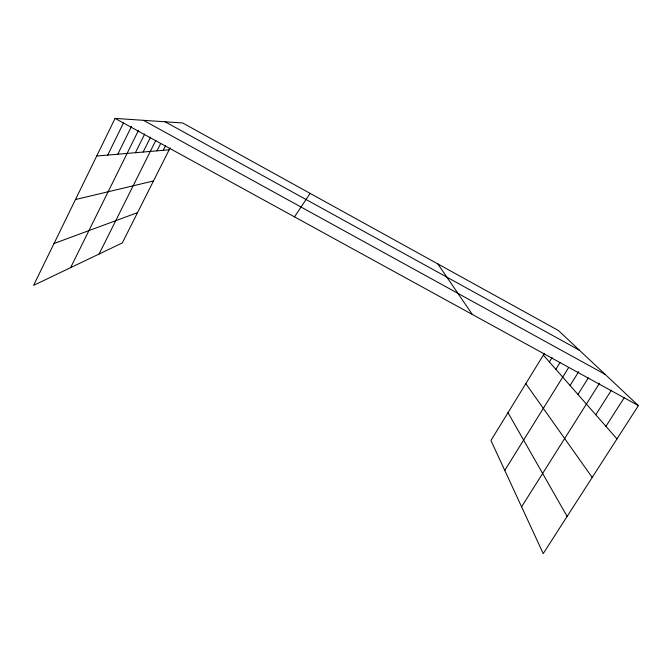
<?xml version="1.0" encoding="UTF-8"?>
<svg xmlns="http://www.w3.org/2000/svg" width="672" height="672" viewBox="0 0 672 672"><rect width="100%" height="100%" fill="white"/><g stroke="black" fill="none" stroke-linecap="round" stroke-linejoin="round"><path stroke-width="1.01" d="M544.421 353.329L490.938 440.488L543.22 553.602L638.4 405.602L558.424 330.515L182.658 122.976L115.072 118.398L33.6 285.365L122.287 242.936L170.092 147.949M107.722 155.089L123.556 122.783M117.81 154.216L131.578 126.26M70.61 267.658L138.457 130.435M135.416 152.704L144.715 133.963M143.136 152.04L150.545 137.155M99.086 254.033L155.87 140.305M157.021 150.839L160.726 143.455M163.288 150.301L165.606 145.69M549.402 361.973L552.09 357.613M555.845 369.306L560.146 362.359M504.773 470.417L568.646 367.592M570.066 385.501L578.735 371.608M577.937 394.456L588.302 377.924M521.598 506.814L599.617 383.107M595.778 414.767L611.428 390.113M605.942 426.342L624.179 397.782M294.504 216.871L310.12 193.376M54.02 243.516L137.542 212.629M75.474 199.55L153.476 180.961M96.709 156.038L169.159 149.797M115.072 118.398L638.4 405.602M165.119 121.792L579.424 350.238M143.455 120.322L605.128 374.363M543.346 355.085L616.98 438.908M525.823 383.645L592.192 477.456M437.825 263.911L472.307 314.446M507.998 412.684L567.118 516.44"/></g></svg>
